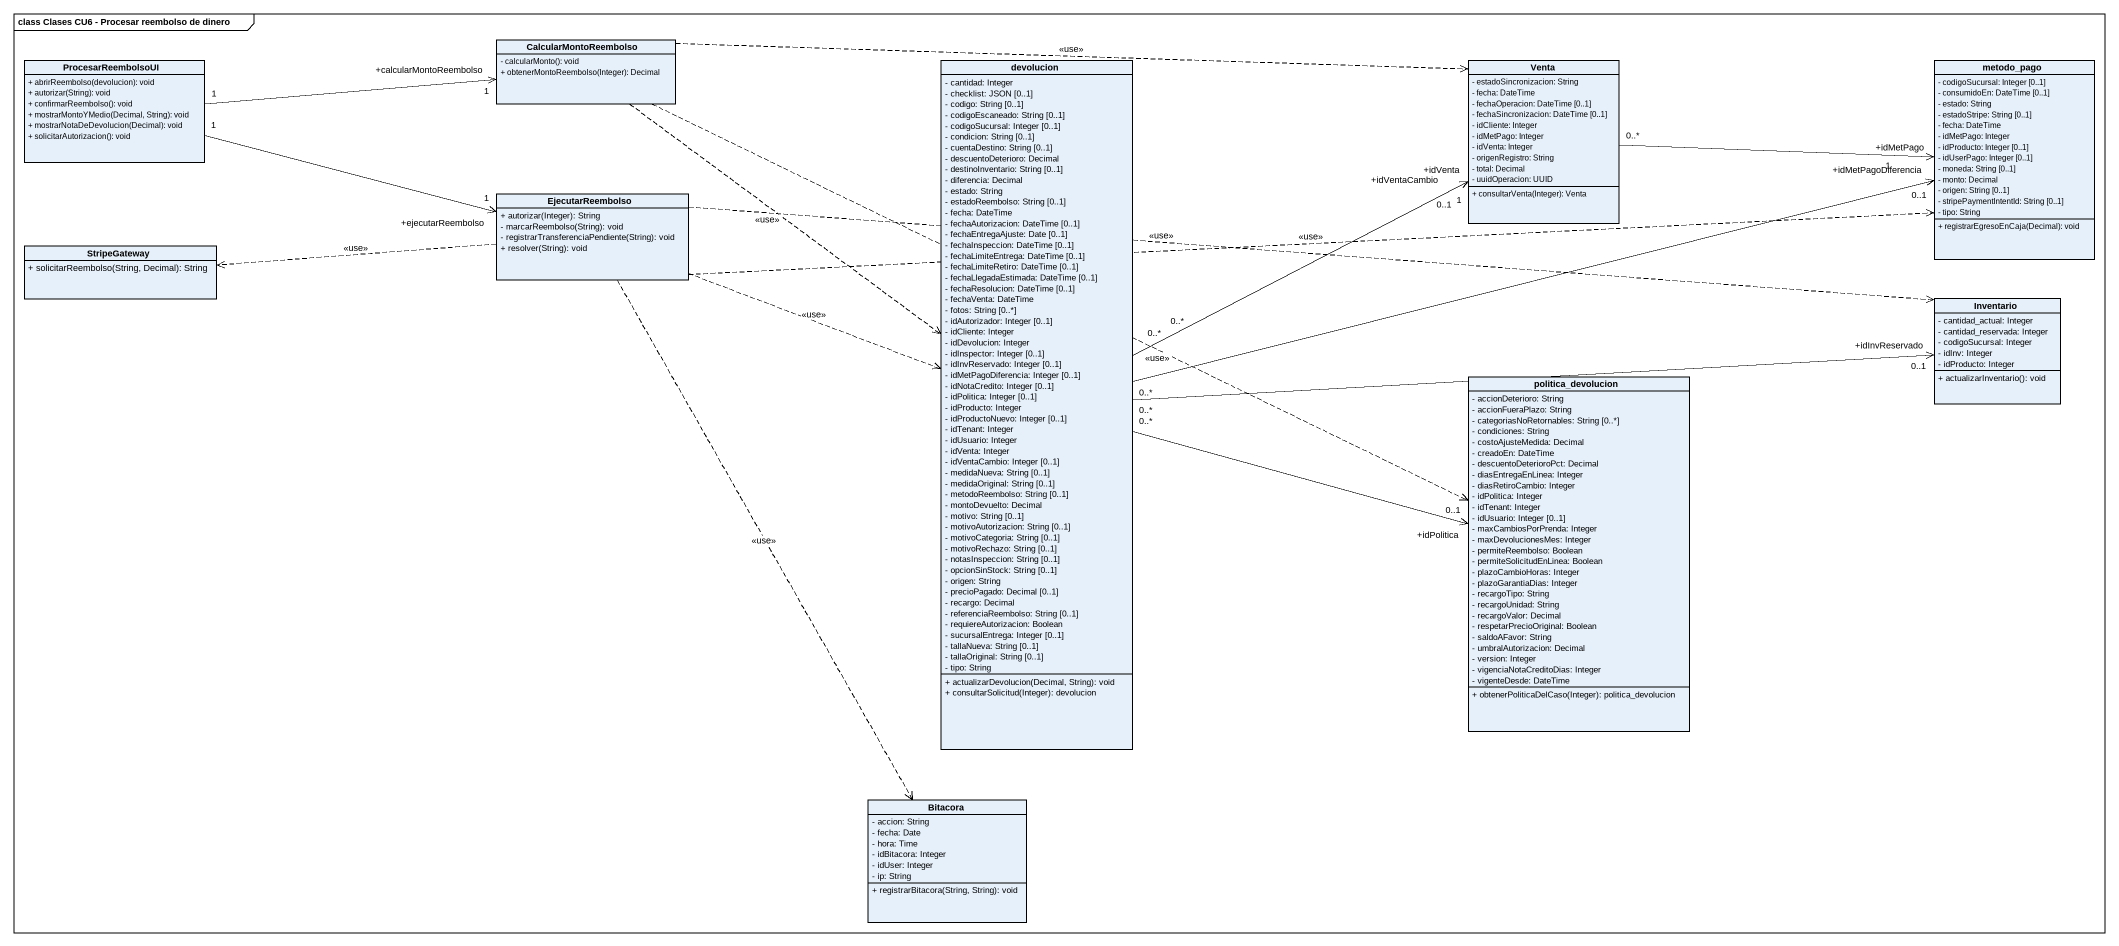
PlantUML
@startuml
mainframe class Clases CU6 - Procesar reembolso de dinero
hide circle
hide empty members
skinparam classAttributeIconSize 0
class CalcularMontoReembolso {
  - calcularMonto(): void
  + obtenerMontoReembolso(Integer): Decimal
}
class ProcesarReembolsoUI {
  + abrirReembolso(devolucion): void
  + autorizar(String): void
  + confirmarReembolso(): void
  + mostrarMontoYMedio(Decimal, String): void
  + mostrarNotaDeDevolucion(Decimal): void
  + solicitarAutorizacion(): void
}
class devolucion {
  - cantidad: Integer
  - checklist: JSON [0..1]
  - codigo: String [0..1]
  - codigoEscaneado: String [0..1]
  - codigoSucursal: Integer [0..1]
  - condicion: String [0..1]
  - cuentaDestino: String [0..1]
  - descuentoDeterioro: Decimal
  - destinoInventario: String [0..1]
  - diferencia: Decimal
  - estado: String
  - estadoReembolso: String [0..1]
  - fecha: DateTime
  - fechaAutorizacion: DateTime [0..1]
  - fechaEntregaAjuste: Date [0..1]
  - fechaInspeccion: DateTime [0..1]
  - fechaLimiteEntrega: DateTime [0..1]
  - fechaLimiteRetiro: DateTime [0..1]
  - fechaLlegadaEstimada: DateTime [0..1]
  - fechaResolucion: DateTime [0..1]
  - fechaVenta: DateTime
  - fotos: String [0..*]
  - idAutorizador: Integer [0..1]
  - idCliente: Integer
  - idDevolucion: Integer
  - idInspector: Integer [0..1]
  - idInvReservado: Integer [0..1]
  - idMetPagoDiferencia: Integer [0..1]
  - idNotaCredito: Integer [0..1]
  - idPolitica: Integer [0..1]
  - idProducto: Integer
  - idProductoNuevo: Integer [0..1]
  - idTenant: Integer
  - idUsuario: Integer
  - idVenta: Integer
  - idVentaCambio: Integer [0..1]
  - medidaNueva: String [0..1]
  - medidaOriginal: String [0..1]
  - metodoReembolso: String [0..1]
  - montoDevuelto: Decimal
  - motivo: String [0..1]
  - motivoAutorizacion: String [0..1]
  - motivoCategoria: String [0..1]
  - motivoRechazo: String [0..1]
  - notasInspeccion: String [0..1]
  - opcionSinStock: String [0..1]
  - origen: String
  - precioPagado: Decimal [0..1]
  - recargo: Decimal
  - referenciaReembolso: String [0..1]
  - requiereAutorizacion: Boolean
  - sucursalEntrega: Integer [0..1]
  - tallaNueva: String [0..1]
  - tallaOriginal: String [0..1]
  - tipo: String
  + actualizarDevolucion(Decimal, String): void
  + consultarSolicitud(Integer): devolucion
}
class Venta {
  - estadoSincronizacion: String
  - fecha: DateTime
  - fechaOperacion: DateTime [0..1]
  - fechaSincronizacion: DateTime [0..1]
  - idCliente: Integer
  - idMetPago: Integer
  - idVenta: Integer
  - origenRegistro: String
  - total: Decimal
  - uuidOperacion: UUID
  + consultarVenta(Integer): Venta
}
class metodo_pago {
  - codigoSucursal: Integer [0..1]
  - consumidoEn: DateTime [0..1]
  - estado: String
  - estadoStripe: String [0..1]
  - fecha: DateTime
  - idMetPago: Integer
  - idProducto: Integer [0..1]
  - idUserPago: Integer [0..1]
  - moneda: String [0..1]
  - monto: Decimal
  - origen: String [0..1]
  - stripePaymentIntentId: String [0..1]
  - tipo: String
  + registrarEgresoEnCaja(Decimal): void
}
class EjecutarReembolso {
  + autorizar(Integer): String
  - marcarReembolso(String): void
  - registrarTransferenciaPendiente(String): void
  + resolver(String): void
}
class StripeGateway {
  + solicitarReembolso(String, Decimal): String
}
class Inventario {
  - cantidad_actual: Integer
  - cantidad_reservada: Integer
  - codigoSucursal: Integer
  - idInv: Integer
  - idProducto: Integer
  + actualizarInventario(): void
}
class politica_devolucion {
  - accionDeterioro: String
  - accionFueraPlazo: String
  - categoriasNoRetornables: String [0..*]
  - condiciones: String
  - costoAjusteMedida: Decimal
  - creadoEn: DateTime
  - descuentoDeterioroPct: Decimal
  - diasEntregaEnLinea: Integer
  - diasRetiroCambio: Integer
  - idPolitica: Integer
  - idTenant: Integer
  - idUsuario: Integer [0..1]
  - maxCambiosPorPrenda: Integer
  - maxDevolucionesMes: Integer
  - permiteReembolso: Boolean
  - permiteSolicitudEnLinea: Boolean
  - plazoCambioHoras: Integer
  - plazoGarantiaDias: Integer
  - recargoTipo: String
  - recargoUnidad: String
  - recargoValor: Decimal
  - respetarPrecioOriginal: Boolean
  - saldoAFavor: String
  - umbralAutorizacion: Decimal
  - version: Integer
  - vigenciaNotaCreditoDias: Integer
  - vigenteDesde: DateTime
  + obtenerPoliticaDelCaso(Integer): politica_devolucion
}
class Bitacora {
  - accion: String
  - fecha: Date
  - hora: Time
  - idBitacora: Integer
  - idUser: Integer
  - ip: String
  + registrarBitacora(String, String): void
}
CalcularMontoReembolso ..> devolucion : <<use>>
CalcularMontoReembolso .right.> Venta : <<use>>
CalcularMontoReembolso .right.> politica_devolucion : <<use>>
ProcesarReembolsoUI "1" -right-> "+calcularMontoReembolso\n1" CalcularMontoReembolso
ProcesarReembolsoUI "1" -right-> "+ejecutarReembolso\n1" EjecutarReembolso
devolucion "0..*" -right-> "+idVenta\n1" Venta
devolucion "0..*" -right-> "+idVentaCambio\n0..1" Venta
devolucion "0..*" -right-> "+idMetPagoDiferencia\n0..1" metodo_pago
devolucion "0..*" -right-> "+idInvReservado\n0..1" Inventario
devolucion "0..*" -right-> "+idPolitica\n0..1" politica_devolucion
Venta "0..*" -right-> "+idMetPago\n1" metodo_pago
EjecutarReembolso .right.> devolucion : <<use>>
EjecutarReembolso .right.> metodo_pago : <<use>>
EjecutarReembolso .left.> StripeGateway : <<use>>
EjecutarReembolso .right.> Inventario : <<use>>
EjecutarReembolso ..> Bitacora : <<use>>
@enduml
